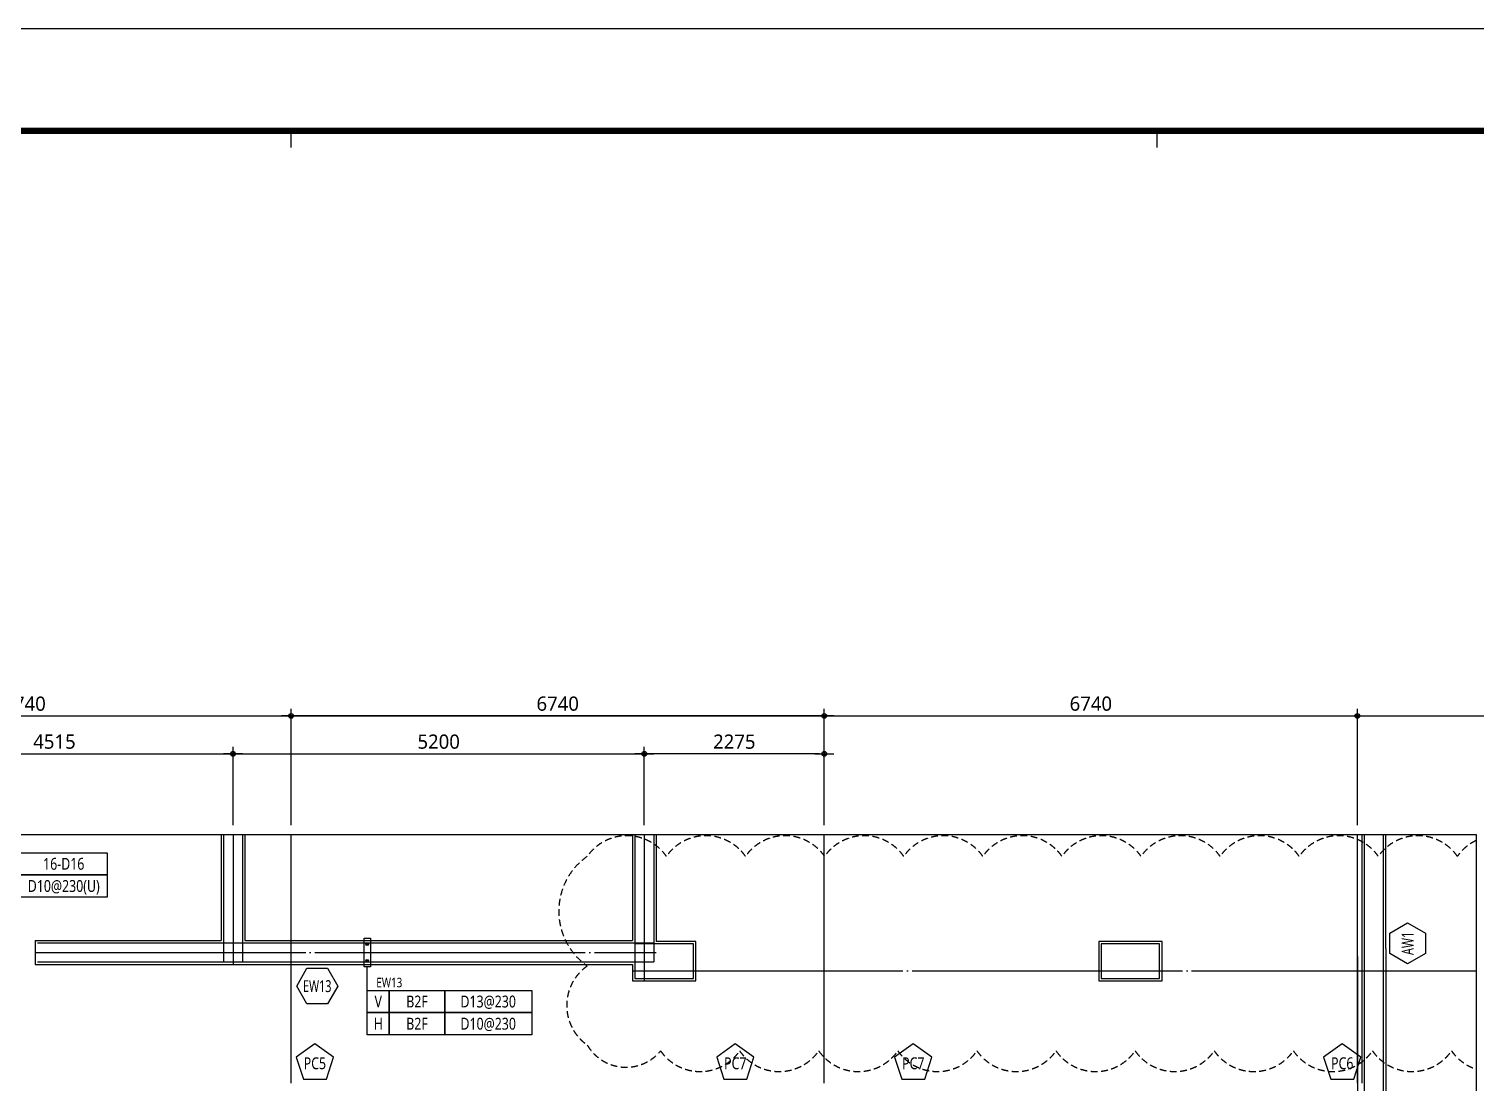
# Model space of a CAD drawing. Header units: millimetres. Extents: x 317501 to 2277231, y -321722 to 1186893.
# Drawn here: x 388106 to 406401, y -221564 to -208244 of the extents above; entities that cross this region are included whole.
import ezdxf
from ezdxf.enums import TextEntityAlignment as Align
from ezdxf.xclip import XClip

# ---------------------------------------------------------------- set-up
doc = ezdxf.new("R2010")
doc.units = ezdxf.units.MM
doc.header["$LTSCALE"] = 57
doc.header["$XCLIPFRAME"] = 0
for name, pattern in [('CEN', [62, 60, -1, 0, -1]), ('XS-벽체$0$CEN', [62, 60, -1, 0, -1]), ('XS-벽체$0$HID', [2.3, 1.5, -0.8])]:
    doc.linetypes.add(name, pattern=pattern)
doc.layers.get('Defpoints').update_dxf_attribs({"color": 145})
for name, color, linetype in [('BARR', 1, 'Continuous'), ('BOX', 7, 'Continuous'), ('CEN', 1, 'CEN'), ('DIM', 7, 'Continuous'), ('FORM_고양장항A-1BL-S-성능$0$FORM', 7, 'Continuous'), ('LEADER', 7, 'Continuous'), ('M', 7, 'Continuous'), ('NAME-C', 1, 'Continuous'), ('NAME-W', 4, 'Continuous'), ('TEXT-배근', 3, 'Continuous'), ('XS-벽체$0$BAR', 3, 'Continuous'), ('XS-벽체$0$CEN', 1, 'XS-벽체$0$CEN'), ('XS-벽체$0$WALL', 4, 'Continuous')]:
    doc.layers.add(name, color=color, linetype=linetype)
for name, color, linetype, plot in [('DEFPOINT', 144, 'Continuous', False), ('FORM_고양장항A-1BL-S-성능$0$DEFPOINT', 144, 'Continuous', False), ('XS-벽체$0$1215', 181, 'XS-벽체$0$HID', False)]:
    doc.layers.add(name, color=color, linetype=linetype, plot=plot)
doc.styles.add('맑은고딕', font='malgun.ttf')
doc.dimstyles.new('DIM_60', dxfattribs={"dimscale": 60, "dimtxt": 3, "dimasz": 1, "dimexe": 1.5, "dimexo": 2, "dimgap": 1, "dimtad": 1, "dimdec": 0, "dimzin": 0, "dimdsep": 46, "dimtxsty": '맑은고딕', "dimblk1": 'DIMDOT', "dimblk2": 'DIMDOT', "dimsah": 1, "dimcen": 0.09, "dimdle": 2, "dimclrd": 7, "dimclre": 7, "dimclrt": 3, "dimadec": 0, "dimazin": 0, "dimtfac": 1, "dimtdec": 0, "dimtix": 1, "dimtmove": 2, "dimatfit": 3, "dimldrblk": 'DIMDOT', "dimfxl": 0, "dimtolj": 1, "dimtzin": 0, "dimarcsym": 0})

# ---------------------------------------------------------------- blocks, each defined once
blk = doc.blocks.new('XS-벽체', base_point=(1093552.529641199, 0))
at = {"layer": 'XS-벽체$0$1215'}
blk.add_lwpolyline([(358065.844686309, 471048.0903107828, -0.52056705), (358065.844686309, 470048.0904107828, -0.52056705), (358065.844686309, 469048.0905107828, -0.52056705), (358065.844686309, 468048.0906107828, -0.52056705), (358065.844686309, 467048.0907107828, -0.52056705), (358065.844686309, 466048.0908107829, -0.52056705), (358065.844686309, 465048.0909107828, -0.52056705), (358065.844686309, 464048.0910107829, -0.52056705), (358065.844686309, 463048.0911107828, -0.52056705), (358065.844686309, 462048.0912107828, -0.52056705), (358065.844686309, 461048.0913107828, -0.52056705), (358065.844686309, 460048.0914107828, -0.52056705), (357992.4240176176, 459121.5121794742, -0.52056705), (356992.4241176176, 459121.5121794742, -0.52056705), (355606.8085788727, 459121.5121794742, -0.52056705), (355606.8085788727, 460121.5120794743, -0.52056705), (355606.8085788727, 461121.5119794742, -0.52056705), (355606.8085788727, 462121.5118794743, -0.52056705), (355606.8085788727, 463121.5117794742, -0.52056705), (355606.8085788727, 464121.5116794743, -0.52056705), (355606.8085788727, 465121.5115794742, -0.52056705), (355606.8085788727, 466121.5114794743, -0.52056705), (355606.8085788727, 467121.5113794742, -0.52056705), (355606.8085788727, 468121.5112794742, -0.52056705), (355606.8085788727, 469121.5111794742, -0.52056705), (355606.8085788727, 470121.5110794742, -0.52056705), (355606.8085788727, 471121.5109794742, -0.52056705)], format="xyb", dxfattribs=at)
at = {"layer": 'XS-벽체$0$BAR'}
for p, q in [((361666.838274315, 469187.5453104114), (351451.8382743173, 469187.545310413)), ((358671.8382743164, 468947.5453104118), (346801.8382743164, 468947.5453104136)), ((354101.8382743166, 459962.5453104109), (356941.8382743166, 459962.5453104109)), ((356701.8382743166, 452172.5453104109), (356701.8382743166, 459962.5453104109)), ((356941.8382743166, 452172.5453104109), (356941.8382743166, 459962.5453104109)), ((354101.8382743166, 459722.5453104109), (357091.8382743162, 459722.5453104109)), ((354101.8382743166, 454762.5453104109), (356941.8382743166, 454762.5453104109)), ((354101.8382743166, 454522.5453104109), (356941.8382743166, 454522.5453104109))]:
    blk.add_line(p, q, dxfattribs=at)
blk.add_lwpolyline([(357151.8382743192, 466357.5453104196), (356711.8382743192, 466357.5453104196), (356711.8382743192, 465617.5453104196), (357151.8382743192, 465617.5453104196)], close=True, dxfattribs=at)
blk.add_lwpolyline([(356971.8382743162, 459722.5453104115), (357151.8382743193, 459722.5453104115), (357151.8382743192, 460462.5453104115), (356711.8382743192, 460462.5453104115), (356711.8382743192, 459722.5453104109)], dxfattribs=at)
at = {"layer": 'XS-벽체$0$CEN'}
for p, q in [((357051.838274316, 459692.5453104108), (357051.838274316, 469217.5453104123)), ((356871.8382743164, 468857.5453104131), (367896.8382743164, 468857.5453104106)), ((356821.8382743164, 452142.5453104108), (356821.8382743164, 459992.5453104108)), ((348671.8382743164, 459842.5453104108), (357181.8382743193, 459842.5453104108)), ((354071.8382743164, 454642.5453104108), (356971.8382743164, 454642.5453104108))]:
    blk.add_line(p, q, dxfattribs=at)
at = {"layer": 'XS-벽체$0$WALL'}
for p, q in [((356771.8382743173, 469217.545310412), (351771.8382743176, 469217.5453104129)), ((356771.838274317, 469217.5453104122), (360896.8382743185, 469217.545310412)), ((356771.8382743173, 468917.545310412), (347271.8382743164, 468917.5453104133)), ((358471.8382743162, 468917.5453104108), (356771.838274317, 468917.545310411)), ((354071.838274316, 459992.5453104108), (356681.8382743192, 459992.5453104108)), ((354371.838274316, 459692.5453104108), (356671.838274316, 459692.5453104108)), ((356671.838274316, 454792.5453104108), (356671.838274316, 459692.5453104108)), ((356971.838274316, 452142.5453104108), (356971.838274316, 459692.5453104115)), ((354371.838274316, 454792.5453104108), (356671.838274316, 454792.5453104108)), ((354071.838274316, 454492.5453104108), (356671.838274316, 454492.5453104108)), ((356671.838274316, 452142.5453104108), (356671.838274316, 454492.5453104108)), ((356671.838274316, 452142.5453104108), (356971.838274316, 452142.5453104108))]:
    blk.add_line(p, q, dxfattribs=at)
blk.add_lwpolyline([(357181.8382743192, 466387.5453104196), (356681.8382743192, 466387.5453104196), (356681.8382743192, 465587.5453104196), (357181.8382743192, 465587.5453104196)], close=True, dxfattribs=at)
blk.add_lwpolyline([(356971.8382743162, 459692.5453104115), (357181.8382743193, 459692.5453104115), (357181.8382743192, 460492.5453104115), (356681.8382743192, 460492.5453104115), (356681.8382743192, 459992.5453104108)], dxfattribs=at)
blk = doc.blocks.new('DIMDOT')
at = {"layer": 'DIM', "linetype": 'Continuous'}
blk.add_line((-2, 0), (2, 0), dxfattribs=at)
for radius in [0.5, 0.25]:
    blk.add_circle((0, 0), radius, dxfattribs=at)
blk = doc.blocks.new('*D196')
at = {"layer": 'Defpoints', "color": 0, "linetype": 'Continuous', "transparency": 16777216}
for p in [(391420.9414276867, -216924.0565268265), (384680.9414276851, -218424.0565268302), (391420.9414276867, -218424.0565268301)]:
    blk.add_point(p, dxfattribs=at)
at = {"layer": 'DIM', "color": 7, "linetype": 'Continuous', "lineweight": -2, "transparency": 16777216}
for p, q in [((384680.9414276851, -218304.0565268302), (384680.9414276851, -216834.0565268265)), ((384740.9414276851, -216924.0565268265), (391360.9414276867, -216924.0565268265)), ((391420.9414276867, -218304.0565268301), (391420.9414276867, -216834.0565268265))]:
    blk.add_line(p, q, dxfattribs=at)
at = {"layer": 'DIM', "color": 7, "linetype": 'Continuous', "lineweight": -2, "transparency": 16777216, "xscale": 60, "yscale": 60, "zscale": 60, "rotation": 180}
blk.add_blockref('DIMDOT', (384680.9414276851, -216924.0565268265), dxfattribs=at)
at = {"layer": 'DIM', "color": 7, "linetype": 'Continuous', "lineweight": -2, "transparency": 16777216, "xscale": 60, "yscale": 60, "zscale": 60}
blk.add_blockref('DIMDOT', (391420.9414276867, -216924.0565268265), dxfattribs=at)
at = {"layer": 'DIM', "color": 3, "linetype": 'Continuous', "transparency": 16777216, "insert": (388050.9414276859, -216771.0606029135), "char_height": 180, "attachment_point": 5, "style": '맑은고딕'}
blk.add_mtext('\\A1;6740', dxfattribs=at)
blk = doc.blocks.new('*D197')
at = {"layer": 'Defpoints', "color": 0, "linetype": 'Continuous', "transparency": 16777216}
for p in [(404900.9414276898, -216924.056526827), (398160.9414276882, -218424.0565268303), (404900.9414276898, -218424.0565268305)]:
    blk.add_point(p, dxfattribs=at)
at = {"layer": 'DIM', "color": 7, "linetype": 'Continuous', "lineweight": -2, "transparency": 16777216}
for p, q in [((398160.9414276882, -218304.0565268303), (398160.9414276882, -216834.056526827)), ((398220.9414276882, -216924.056526827), (404840.9414276898, -216924.056526827)), ((404900.9414276898, -218304.0565268305), (404900.9414276898, -216834.056526827))]:
    blk.add_line(p, q, dxfattribs=at)
at = {"layer": 'DIM', "color": 7, "linetype": 'Continuous', "lineweight": -2, "transparency": 16777216, "xscale": 60, "yscale": 60, "zscale": 60, "rotation": 180}
blk.add_blockref('DIMDOT', (398160.9414276882, -216924.056526827), dxfattribs=at)
at = {"layer": 'DIM', "color": 7, "linetype": 'Continuous', "lineweight": -2, "transparency": 16777216, "xscale": 60, "yscale": 60, "zscale": 60}
blk.add_blockref('DIMDOT', (404900.9414276898, -216924.056526827), dxfattribs=at)
at = {"layer": 'DIM', "color": 3, "linetype": 'Continuous', "transparency": 16777216, "insert": (401530.941427689, -216771.060602914), "char_height": 180, "attachment_point": 5, "style": '맑은고딕'}
blk.add_mtext('\\A1;6740', dxfattribs=at)
blk = doc.blocks.new('*D198')
at = {"layer": 'Defpoints', "color": 0, "linetype": 'Continuous', "transparency": 16777216}
for p in [(391420.9414276867, -216924.0565268265), (391420.9414276867, -218424.0565268301), (398160.9414276882, -218424.0565268303)]:
    blk.add_point(p, dxfattribs=at)
at = {"layer": 'DIM', "color": 7, "linetype": 'Continuous', "lineweight": -2, "transparency": 16777216}
for p, q in [((391420.9414276867, -218304.0565268301), (391420.9414276867, -216834.0565268265)), ((398100.9414276882, -216924.0565268265), (391480.9414276867, -216924.0565268265)), ((398160.9414276882, -218304.0565268303), (398160.9414276882, -216834.0565268265))]:
    blk.add_line(p, q, dxfattribs=at)
at = {"layer": 'DIM', "color": 7, "linetype": 'Continuous', "lineweight": -2, "transparency": 16777216, "xscale": 60, "yscale": 60, "zscale": 60, "rotation": 180}
blk.add_blockref('DIMDOT', (391420.9414276867, -216924.0565268265), dxfattribs=at)
at = {"layer": 'DIM', "color": 7, "linetype": 'Continuous', "lineweight": -2, "transparency": 16777216, "xscale": 60, "yscale": 60, "zscale": 60}
blk.add_blockref('DIMDOT', (398160.9414276882, -216924.0565268265), dxfattribs=at)
at = {"layer": 'DIM', "color": 3, "linetype": 'Continuous', "transparency": 16777216, "insert": (394790.9414276874, -216771.0606029135), "char_height": 180, "attachment_point": 5, "style": '맑은고딕'}
blk.add_mtext('\\A1;6740', dxfattribs=at)
blk = doc.blocks.new('*D211')
at = {"layer": 'Defpoints', "color": 0, "linetype": 'Continuous', "transparency": 16777216}
for p in [(390685.9414276884, -217404.0565268268), (386170.9414276883, -218424.0565268303), (390685.9414276884, -218424.0565268304)]:
    blk.add_point(p, dxfattribs=at)
at = {"layer": 'DIM', "color": 7, "linetype": 'Continuous', "lineweight": -2, "transparency": 16777216}
for p, q in [((386170.9414276883, -218304.0565268303), (386170.9414276883, -217314.0565268268)), ((390685.9414276884, -218304.0565268304), (390685.9414276884, -217314.0565268268)), ((386230.9414276883, -217404.0565268268), (390625.9414276884, -217404.0565268268))]:
    blk.add_line(p, q, dxfattribs=at)
at = {"layer": 'DIM', "color": 7, "linetype": 'Continuous', "lineweight": -2, "transparency": 16777216, "xscale": 60, "yscale": 60, "zscale": 60, "rotation": 180}
blk.add_blockref('DIMDOT', (386170.9414276883, -217404.0565268268), dxfattribs=at)
at = {"layer": 'DIM', "color": 7, "linetype": 'Continuous', "lineweight": -2, "transparency": 16777216, "xscale": 60, "yscale": 60, "zscale": 60}
blk.add_blockref('DIMDOT', (390685.9414276884, -217404.0565268268), dxfattribs=at)
at = {"layer": 'DIM', "color": 3, "linetype": 'Continuous', "transparency": 16777216, "insert": (388428.4414276883, -217250.5103311746), "char_height": 180, "attachment_point": 5, "style": '맑은고딕'}
blk.add_mtext('\\A1;4515', dxfattribs=at)
blk = doc.blocks.new('*D212')
at = {"layer": 'Defpoints', "color": 0, "linetype": 'Continuous', "transparency": 16777216}
for p in [(395885.9414276882, -217404.0565268264), (390685.9414276882, -218424.0565268307), (395885.9414276882, -218424.0565268302)]:
    blk.add_point(p, dxfattribs=at)
at = {"layer": 'DIM', "color": 7, "linetype": 'Continuous', "lineweight": -2, "transparency": 16777216}
for p, q in [((390685.9414276882, -218304.0565268307), (390685.9414276882, -217314.0565268264)), ((395885.9414276882, -218304.0565268302), (395885.9414276882, -217314.0565268264)), ((390745.9414276882, -217404.0565268264), (395825.9414276882, -217404.0565268264))]:
    blk.add_line(p, q, dxfattribs=at)
at = {"layer": 'DIM', "color": 7, "linetype": 'Continuous', "lineweight": -2, "transparency": 16777216, "xscale": 60, "yscale": 60, "zscale": 60, "rotation": 180}
blk.add_blockref('DIMDOT', (390685.9414276882, -217404.0565268264), dxfattribs=at)
at = {"layer": 'DIM', "color": 7, "linetype": 'Continuous', "lineweight": -2, "transparency": 16777216, "xscale": 60, "yscale": 60, "zscale": 60}
blk.add_blockref('DIMDOT', (395885.9414276882, -217404.0565268264), dxfattribs=at)
at = {"layer": 'DIM', "color": 3, "linetype": 'Continuous', "transparency": 16777216, "insert": (393285.9414276882, -217251.0606029134), "char_height": 180, "attachment_point": 5, "style": '맑은고딕'}
blk.add_mtext('\\A1;5200', dxfattribs=at)
blk = doc.blocks.new('*D213')
at = {"layer": 'Defpoints', "color": 0, "linetype": 'Continuous', "transparency": 16777216}
for p in [(395885.9414276882, -217404.0565268264), (395885.9414276882, -218424.0565268302), (398160.9414276883, -218424.0565268306)]:
    blk.add_point(p, dxfattribs=at)
at = {"layer": 'DIM', "color": 7, "linetype": 'Continuous', "lineweight": -2, "transparency": 16777216}
for p, q in [((395885.9414276882, -218304.0565268302), (395885.9414276882, -217314.0565268264)), ((398160.9414276883, -218304.0565268306), (398160.9414276883, -217314.0565268264)), ((398100.9414276883, -217404.0565268264), (395945.9414276882, -217404.0565268264))]:
    blk.add_line(p, q, dxfattribs=at)
at = {"layer": 'DIM', "color": 7, "linetype": 'Continuous', "lineweight": -2, "transparency": 16777216, "xscale": 60, "yscale": 60, "zscale": 60, "rotation": 180}
blk.add_blockref('DIMDOT', (395885.9414276882, -217404.0565268264), dxfattribs=at)
at = {"layer": 'DIM', "color": 7, "linetype": 'Continuous', "lineweight": -2, "transparency": 16777216, "xscale": 60, "yscale": 60, "zscale": 60}
blk.add_blockref('DIMDOT', (398160.9414276883, -217404.0565268264), dxfattribs=at)
at = {"layer": 'DIM', "color": 3, "linetype": 'Continuous', "transparency": 16777216, "insert": (397023.4414276882, -217251.0606029133), "char_height": 180, "attachment_point": 5, "style": '맑은고딕'}
blk.add_mtext('\\A1;2275', dxfattribs=at)
blk = doc.blocks.new('BAR')
at = {"layer": 'BARR'}
h = blk.add_hatch(color=256, dxfattribs=at)
edge = h.paths.add_edge_path()
edge.add_arc((0, 0), 15, 0, 360)
blk.add_circle((0, 0), 15, dxfattribs=at)
blk = doc.blocks.new('FORM_고양장항A-1BL-S-성능')
at = {"layer": 'FORM_고양장항A-1BL-S-성능$0$DEFPOINT', "color": 1}
for p, q in [((391, 569), (391, 572)), ((573.5, 569), (573.5, 572))]:
    blk.add_line(p, q, dxfattribs=at)
at = {"layer": 'FORM_고양장항A-1BL-S-성능$0$DEFPOINT'}
blk.add_lwpolyline([(0, 594), (0, 0), (841, 0), (841, 594), (0, 594)], dxfattribs=at)
at = {"layer": 'FORM_고양장항A-1BL-S-성능$0$FORM'}
for points in [[(25, 573), (25, 21), (757, 21), (757, 573)], [(26, 572), (26, 22), (756, 22), (756, 572)]]:
    blk.add_lwpolyline(points, close=True, dxfattribs=at)
at = {"layer": 'FORM_고양장항A-1BL-S-성능$0$FORM', "const_width": 1}
blk.add_lwpolyline([(25.5, 572.5), (25.5, 21.5), (756.5, 21.5), (756.5, 572.5)], close=True, dxfattribs=at)

msp = doc.modelspace()

# ---------------------------------------------------------------- linework, layer by layer
at = {"layer": 'BOX'}
for points in [[(389095.9414276909, -218654.0565268121), (389095.9414276909, -218934.0565268121), (387995.9414276909, -218934.0565268121), (387995.9414276909, -218654.0565268121)], [(389095.9414276909, -218934.0565268121), (389095.9414276909, -219214.0565268121), (387995.9414276909, -219214.0565268121), (387995.9414276909, -218934.0565268121)], [(392662.0821640064, -220394.0565268204), (392662.0821640064, -220674.0565268204), (392382.0821640064, -220674.0565268204), (392382.0821640064, -220394.0565268204)], [(393362.0821640064, -220394.0565268204), (393362.0821640064, -220674.0565268204), (392662.0821640064, -220674.0565268204), (392662.0821640064, -220394.0565268204)], [(394462.0821640064, -220394.0565268204), (394462.0821640064, -220674.0565268204), (393362.0821640064, -220674.0565268204), (393362.0821640064, -220394.0565268204)], [(392662.0821640064, -220674.0565268204), (392662.0821640064, -220954.0565268204), (392382.0821640064, -220954.0565268204), (392382.0821640064, -220674.0565268204)], [(393362.0821640064, -220674.0565268204), (393362.0821640064, -220954.0565268204), (392662.0821640064, -220954.0565268204), (392662.0821640064, -220674.0565268204)], [(394462.0821640064, -220674.0565268204), (394462.0821640064, -220954.0565268204), (393362.0821640064, -220954.0565268204), (393362.0821640064, -220674.0565268204)]]:
    msp.add_lwpolyline(points, close=True, dxfattribs=at)
at = {"layer": 'CEN'}
for p, q in [((391420.9414276867, -221564.0565268224), (391420.9414276867, -218424.0565268229)), ((398160.9414276882, -221564.0565268208), (398160.9414276883, -218424.0565268262)), ((404900.9414276898, -221564.0565268224), (404900.9414276898, -218424.0565268229)), ((405260.9414276897, -220144.0565268208), (406400.9414276759, -220144.0565268208))]:
    msp.add_line(p, q, dxfattribs=at)
at = {"layer": 'DEFPOINT'}
for points in [[(374640.9414276846, -216924.0565268229), (408200.9414276759, -216924.0565268229), (408200.9414276759, -234489.0565268212), (374640.9414276846, -234489.0565268212)], [(376440.9414276846, -218424.0565268229), (406400.9414276759, -218424.0565268229), (406400.9414276759, -232989.0565268213), (376440.9414276846, -232989.0565268213)]]:
    msp.add_lwpolyline(points, close=True, dxfattribs=at)
at = {"layer": 'LEADER'}
msp.add_line((392382.0821640064, -220394.0565268204), (392382.0821640064, -220094.0565268204), dxfattribs=at)
msp.add_lwpolyline([(392422.0821640045, -220094.0565268204), (392342.0821640082, -220094.0565268204), (392342.0821640083, -219734.0565268204), (392422.0821640046, -219734.0565268204)], close=True, dxfattribs=at)
at = {"layer": 'M'}
for points in [[(405760.9414276891, -219929.1056627693), (405535.9414276891, -220059.0094733367), (405310.9414276891, -219929.1056627688), (405310.9414276891, -219669.2980416334), (405535.9414276891, -219539.3942310662), (405760.9414276891, -219669.2980416334)], [(391621.0376171164, -220564.0565268212), (391491.133806549, -220339.0565268212), (391621.0376171169, -220114.0565268212), (391880.8452382523, -220114.0565268212), (392010.7490488195, -220339.0565268212), (391880.8452382523, -220564.0565268212)], [(391866.2499332898, -221514.0565268212), (391956.0555286058, -221237.6633245712), (391720.9414276888, -221066.8429313212), (391485.8273267717, -221237.6633245712), (391575.6329220877, -221514.0565268212)], [(397181.2499332888, -221514.0565268213), (397271.0555286048, -221237.6633245713), (397035.9414276878, -221066.8429313213), (396800.8273267708, -221237.6633245713), (396890.6329220868, -221514.0565268213)], [(399431.2499332915, -221514.0565268211), (399521.0555286075, -221237.6633245711), (399285.9414276905, -221066.8429313211), (399050.8273267735, -221237.6633245711), (399140.6329220895, -221514.0565268211)], [(404854.5735187788, -221514.0565268221), (404944.3791140948, -221237.6633245721), (404709.2650131778, -221066.8429313221), (404474.1509122608, -221237.6633245721), (404563.9565075768, -221514.0565268221)]]:
    msp.add_lwpolyline(points, close=True, dxfattribs=at)

# ---------------------------------------------------------------- block references
at = {"xscale": 60, "yscale": 60, "zscale": 60}
msp.add_blockref('FORM_고양장항A-1BL-S-성능', (367960.9414276804, -243884.0565268211), dxfattribs=at)
ref = msp.add_blockref('XS-벽체', (-63956.60388272261, -956644.7478937038), dxfattribs=dict(rotation=270))
XClip(ref).set_block_clipping_path([(355331.8382743184, 440397.54531040706), (369896.8382743168, 470357.54531039845)])
at = {"layer": 'BARR', "rotation": 270}
for p in [(392382.0821640046, -219809.0565268204), (392382.0821640045, -220019.0565268204)]:
    msp.add_blockref('BAR', p, dxfattribs=at)

# ---------------------------------------------------------------- texts
at = {"layer": 'NAME-C', "style": '맑은고딕', "width": 0.8}
for s, p in [('PC5', (391720.9414276888, -221314.0565268212)), ('PC7', (397035.9414276878, -221314.0565268213)), ('PC7', (399285.9414276905, -221314.0565268211)), ('PC6', (404709.2650131778, -221314.0565268221))]:
    msp.add_text(s, height=150, dxfattribs=at).set_placement(p, align=Align.MIDDLE_CENTER)
at = {"layer": 'NAME-W', "style": '맑은고딕', "width": 0.7}
msp.add_text('AW1', height=150, rotation=90, dxfattribs=at).set_placement((405535.9414276891, -219799.2018522013), align=Align.MIDDLE)
msp.add_text('EW13', height=150, dxfattribs=at).set_placement((391750.9414276843, -220339.0565268212), align=Align.MIDDLE)
at = {"layer": 'TEXT-배근', "style": '맑은고딕', "width": 0.8}
for s, p in [('16-D16', (388545.9414276909, -218794.0565268121)), ('D10@230(U)', (388545.9414276909, -219074.0565268121)), ('V', (392522.0821640064, -220534.0565268204)), ('B2F', (393012.0821640064, -220534.0565268204)), ('D13@230', (393912.0821640064, -220534.0565268204)), ('H', (392522.0821640064, -220814.0565268204)), ('B2F', (393012.0821640064, -220814.0565268204)), ('D10@230', (393912.0821640064, -220814.0565268204))]:
    msp.add_text(s, height=150, dxfattribs=at).set_placement(p, align=Align.MIDDLE_CENTER)
at = {"layer": 'TEXT-배근', "color": 2, "style": '맑은고딕', "width": 0.8}
msp.add_text('EW13', height=120, dxfattribs=at).set_placement((392662.0821640064, -220294.0565268204), align=Align.MIDDLE_CENTER)

# ---------------------------------------------------------------- dimensions: what is measured, and where the dimension line sits
at = {"layer": 'DIM', "linetype": 'Continuous'}
for base, p1, p2, picture, middle in [((391420.9414276867, -216924.0565268265), (384680.9414276851, -218424.0565268302), (391420.9414276867, -218424.0565268301), '*D196', (388050.9414276859, -216771.0606029135)), ((404900.9414276898, -216924.056526827), (398160.9414276882, -218424.0565268303), (404900.9414276898, -218424.0565268305), '*D197', (401530.941427689, -216771.060602914)), ((390685.9414276884, -217404.0565268268), (386170.9414276883, -218424.0565268303), (390685.9414276884, -218424.0565268304), '*D211', (388428.4414276883, -217250.5103311746)), ((395885.9414276882, -217404.0565268264), (390685.9414276882, -218424.0565268307), (395885.9414276882, -218424.0565268302), '*D212', (393285.9414276882, -217251.0606029134))]:
    dim = msp.add_linear_dim(base=base, p1=p1, p2=p2, dimstyle='DIM_60', dxfattribs=at)
    dim.commit()
    dim.dimension.update_dxf_attribs({"geometry": picture, "text_midpoint": middle})
for base, p1, p2, picture, middle in [((391420.9414276867, -216924.0565268265), (398160.9414276882, -218424.0565268303), (391420.9414276867, -218424.0565268301), '*D198', (394790.9414276874, -216771.0606029135)), ((395885.9414276882, -217404.0565268264), (398160.9414276883, -218424.0565268306), (395885.9414276882, -218424.0565268302), '*D213', (397023.4414276882, -217251.0606029133))]:
    dim = msp.add_linear_dim(base=base, p1=p1, p2=p2, angle=180, dimstyle='DIM_60', dxfattribs=at)
    dim.commit()
    dim.dimension.update_dxf_attribs({"geometry": picture, "text_midpoint": middle})

doc.saveas('drawing.dxf')
